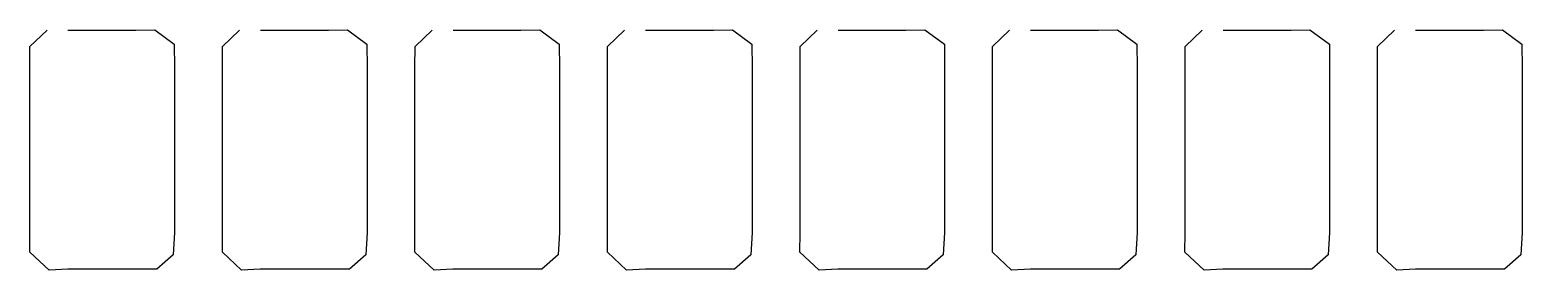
# Model space of a CAD drawing. Header units: millimetres. Extents: x 0 to 156, y 0 to 25.
import ezdxf

# ---------------------------------------------------------------- set-up
doc = ezdxf.new("R2010")
doc.units = ezdxf.units.MM

msp = doc.modelspace()

# ---------------------------------------------------------------- linework, layer by layer
at = {"layer": 'FALLBACK_1_копия_1_полигон_2'}
msp.add_lwpolyline([(3.9826, 25.1005), (6.3487, 25.1005), (8.7152, 25.1005), (11.0817, 25.1005), (11.0817, 25.1005), (13.0622, 25.1361), (15.0882, 23.6418), (15.1153, 21.1997), (15.1153, 21.1997), (15.1149, 15.4423), (15.1149, 9.6845), (15.1153, 3.9263), (15.1153, 3.9263), (14.9732, 1.5987), (13.2668, 0.1164), (11.0817, 0.1056), (11.0817, 0.1056), (8.7093, 0.106), (6.3369, 0.106), (3.9649, 0.1056), (3.9649, 0.1056), (2.0064, 0), (0, 1.8879), (0.0114, 3.9089), (0.0114, 3.9089), (0.0118, 9.6895), (0.0118, 15.4698), (0.0114, 21.2496), (0.0114, 21.2496), (0.0157, 23.3916), (1.7928, 25.1141)], dxfattribs=at)
at = {"layer": 'FALLBACK_1_копия_1_полигон_3'}
msp.add_lwpolyline([(24.0979, 25.1005), (26.464, 25.1005), (28.8305, 25.1005), (31.197, 25.1005), (31.197, 25.1005), (33.1775, 25.1361), (35.2035, 23.6418), (35.2306, 21.1997), (35.2306, 21.1997), (35.2302, 15.4423), (35.2302, 9.6845), (35.2306, 3.9263), (35.2306, 3.9263), (35.0885, 1.5987), (33.3821, 0.1164), (31.197, 0.1056), (31.197, 0.1056), (28.8246, 0.106), (26.4522, 0.106), (24.0802, 0.1056), (24.0802, 0.1056), (22.1217, 0), (20.1153, 1.8879), (20.1267, 3.9089), (20.1267, 3.9089), (20.1271, 9.6895), (20.1271, 15.4698), (20.1267, 21.2496), (20.1267, 21.2496), (20.131, 23.3916), (21.9081, 25.1141)], dxfattribs=at)
at = {"layer": 'FALLBACK_1_копия_2_полигон_2'}
msp.add_lwpolyline([(44.2132, 25.1005), (46.5793, 25.1005), (48.9458, 25.1005), (51.3123, 25.1005), (51.3123, 25.1005), (53.2928, 25.1361), (55.3188, 23.6418), (55.3459, 21.1997), (55.3459, 21.1997), (55.3455, 15.4423), (55.3455, 9.6845), (55.3459, 3.9263), (55.3459, 3.9263), (55.2038, 1.5987), (53.4974, 0.1164), (51.3123, 0.1056), (51.3123, 0.1056), (48.9399, 0.106), (46.5675, 0.106), (44.1955, 0.1056), (44.1955, 0.1056), (42.237, 0), (40.2306, 1.8879), (40.242, 3.9089), (40.242, 3.9089), (40.2424, 9.6895), (40.2424, 15.4698), (40.242, 21.2496), (40.242, 21.2496), (40.2463, 23.3916), (42.0234, 25.1141)], dxfattribs=at)
at = {"layer": 'FALLBACK_1_копия_2_полигон_3'}
msp.add_lwpolyline([(64.3285, 25.1005), (66.6946, 25.1005), (69.0611, 25.1005), (71.4276, 25.1005), (71.4276, 25.1005), (73.4081, 25.1361), (75.4341, 23.6418), (75.4612, 21.1997), (75.4612, 21.1997), (75.4608, 15.4423), (75.4608, 9.6845), (75.4612, 3.9263), (75.4612, 3.9263), (75.3191, 1.5987), (73.6127, 0.1164), (71.4276, 0.1056), (71.4276, 0.1056), (69.0552, 0.106), (66.6828, 0.106), (64.3108, 0.1056), (64.3108, 0.1056), (62.3523, 0), (60.3459, 1.8879), (60.3573, 3.9089), (60.3573, 3.9089), (60.3577, 9.6895), (60.3577, 15.4698), (60.3573, 21.2496), (60.3573, 21.2496), (60.3616, 23.3916), (62.1387, 25.1141)], dxfattribs=at)
at = {"layer": 'FALLBACK_1_копия_3_полигон_2'}
msp.add_lwpolyline([(84.4438, 25.1005), (86.8099, 25.1005), (89.1764, 25.1005), (91.5429, 25.1005), (91.5429, 25.1005), (93.5234, 25.1361), (95.5494, 23.6418), (95.5765, 21.1997), (95.5765, 21.1997), (95.5761, 15.4423), (95.5761, 9.6845), (95.5765, 3.9263), (95.5765, 3.9263), (95.4344, 1.5987), (93.728, 0.1164), (91.5429, 0.1056), (91.5429, 0.1056), (89.1705, 0.106), (86.7981, 0.106), (84.4261, 0.1056), (84.4261, 0.1056), (82.4676, 0), (80.4612, 1.8879), (80.4726, 3.9089), (80.4726, 3.9089), (80.473, 9.6895), (80.473, 15.4698), (80.4726, 21.2496), (80.4726, 21.2496), (80.4769, 23.3916), (82.254, 25.1141)], dxfattribs=at)
at = {"layer": 'FALLBACK_1_копия_3_полигон_3'}
msp.add_lwpolyline([(104.5591, 25.1005), (106.9252, 25.1005), (109.2917, 25.1005), (111.6582, 25.1005), (111.6582, 25.1005), (113.6387, 25.1361), (115.6647, 23.6418), (115.6918, 21.1997), (115.6918, 21.1997), (115.6914, 15.4423), (115.6914, 9.6845), (115.6918, 3.9263), (115.6918, 3.9263), (115.5497, 1.5987), (113.8433, 0.1164), (111.6582, 0.1056), (111.6582, 0.1056), (109.2858, 0.106), (106.9134, 0.106), (104.5414, 0.1056), (104.5414, 0.1056), (102.5829, 0), (100.5765, 1.8879), (100.5879, 3.9089), (100.5879, 3.9089), (100.5883, 9.6895), (100.5883, 15.4698), (100.5879, 21.2496), (100.5879, 21.2496), (100.5922, 23.3916), (102.3693, 25.1141)], dxfattribs=at)
at = {"layer": 'FALLBACK_1_копия_4_полигон_2'}
msp.add_lwpolyline([(124.6744, 25.1005), (127.0405, 25.1005), (129.407, 25.1005), (131.7735, 25.1005), (131.7735, 25.1005), (133.754, 25.1361), (135.78, 23.6418), (135.8071, 21.1997), (135.8071, 21.1997), (135.8067, 15.4423), (135.8067, 9.6845), (135.8071, 3.9263), (135.8071, 3.9263), (135.665, 1.5987), (133.9586, 0.1164), (131.7735, 0.1056), (131.7735, 0.1056), (129.4011, 0.106), (127.0287, 0.106), (124.6567, 0.1056), (124.6567, 0.1056), (122.6982, 0), (120.6918, 1.8879), (120.7032, 3.9089), (120.7032, 3.9089), (120.7036, 9.6895), (120.7036, 15.4698), (120.7032, 21.2496), (120.7032, 21.2496), (120.7075, 23.3916), (122.4846, 25.1141)], dxfattribs=at)
at = {"layer": 'FALLBACK_1_копия_4_полигон_3'}
msp.add_lwpolyline([(144.7897, 25.1005), (147.1558, 25.1005), (149.5223, 25.1005), (151.8888, 25.1005), (151.8888, 25.1005), (153.8693, 25.1361), (155.8953, 23.6418), (155.9224, 21.1997), (155.9224, 21.1997), (155.922, 15.4423), (155.922, 9.6845), (155.9224, 3.9263), (155.9224, 3.9263), (155.7803, 1.5987), (154.0739, 0.1164), (151.8888, 0.1056), (151.8888, 0.1056), (149.5164, 0.106), (147.144, 0.106), (144.772, 0.1056), (144.772, 0.1056), (142.8135, 0), (140.8071, 1.8879), (140.8185, 3.9089), (140.8185, 3.9089), (140.8189, 9.6895), (140.8189, 15.4698), (140.8185, 21.2496), (140.8185, 21.2496), (140.8228, 23.3916), (142.5999, 25.1141)], dxfattribs=at)

doc.saveas('drawing.dxf')
